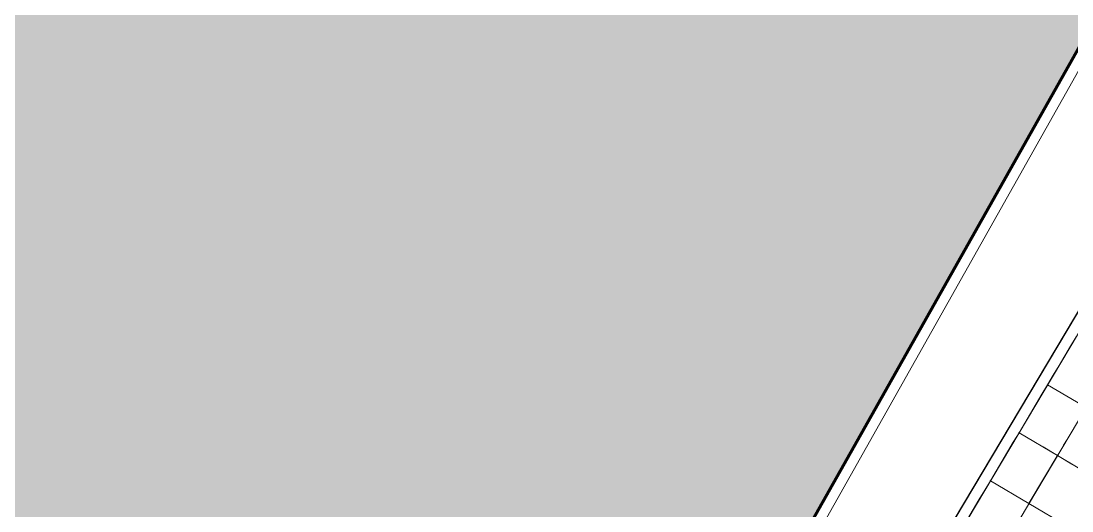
# Model space of a CAD drawing. Header units: metres. Extents: x 478603 to 489313, y 4282657 to 4289463.
# Drawn here: x 479793.9 to 479888, y 4286856.2 to 4286900 of the extents above; entities that cross this region are included whole.
import ezdxf

# ---------------------------------------------------------------- set-up
doc = ezdxf.new("R2010")
doc.units = ezdxf.units.M
for name, color, linetype, lineweight in [('ADAKENARI', 18, 'Continuous', 0), ('EKS_5', 5, 'Continuous', 0), ('EKSENLER', 3, 'Continuous', 0), ('KALDIRIM', 11, 'Continuous', 0), ('KDO_5', 150, 'Continuous', 20), ('PL_ALİNMAN', 1, 'Continuous', 0), ('PL_ENKESIT', 1, 'Continuous', 0), ('PL_KM', 4, 'Continuous', 0), ('REFUJ', 63, 'Continuous', 0), ('REVIZE_ONERI_KAM_SNR', 9, 'Continuous', 0), ('SEV_YKO_KDO', 3, 'Continuous', 0), ('SNR_PLANONAMAA', 233, 'Continuous', 0), ('YKO_5', 33, 'Continuous', 0)]:
    doc.layers.add(name, color=color, linetype=linetype, lineweight=lineweight)

msp = doc.modelspace()

# ---------------------------------------------------------------- hatches: boundary and pattern name
at = {"layer": 'REVIZE_ONERI_KAM_SNR'}
msp.add_hatch(color=256, dxfattribs=at).paths.add_polyline_path([(480391.367, 4287736.669), (479958.383, 4287021.549), (479846.658, 4286823.222), (479817.89, 4286807.315), (479678.542, 4286593.142), (479667.017, 4286563.363), (479171.867, 4285664.491), (479060.048, 4285423.503), (478955.18, 4285211.94), (478971.566, 4285181.441), (478973.577, 4285138.063), (478896.826, 4284994.408), (478884.265, 4284953.22), (478871.378, 4284822.15), (478829.635, 4284818.294), (478829.635, 4284859.395), (478806.788, 4284865.484), (478716.868, 4284674.346), (478705.555, 4284645.226), (478602.858, 4284697.153), (478665.092, 4284834.557), (478661.843, 4284859.589), (478721.272, 4284982.029), (478734.091, 4284989.859), (478857.784, 4285241.35), (478838.864, 4285277.85), (478831.672, 4285382.601), (478866.605, 4285387.386), (478882.649, 4285289.089), (479341.441, 4286225.895), (479492.419, 4286515.34), (479668.688, 4286852.714), (479834.72, 4287134.358), (480316.151, 4287820.508), (480353.749, 4287856.55), (480321.391, 4287969.422), (480358.639, 4287985.063), (480384.472, 4287906.347), (480463.863, 4288018.438), (480598.658, 4288207.438), (480775.091, 4288481.279), (480856.22, 4288581.77), (481195.87, 4289025.916), (481277.924, 4288967.093), (481191.325, 4288856.625), (480684.777, 4288177.967), (480420.914, 4287781.108), (480447.152, 4287667.529), (480456.56, 4287584.456), (480422.309, 4287581.553), (480417.605, 4287623.09), (480404.486, 4287679.879)])

# ---------------------------------------------------------------- linework, layer by layer
at = {"layer": 'ADAKENARI', "lineweight": 200}
msp.add_line((479958.383, 4287021.549), (479846.658, 4286823.222), dxfattribs=at)
at = {"layer": 'EKS_5'}
for p in [(479886.686, 4286861.115, 938.305), (479884.127, 4286856.819, 938.292)]:
    msp.add_point(p, dxfattribs=at)
at = {"layer": 'EKSENLER'}
msp.add_line((480029.259, 4287100.49), (479857.298, 4286811.773), dxfattribs=at)
at = {"layer": 'KALDIRIM'}
msp.add_line((479854.183, 4286814.36), (480371.622, 4287683.12), dxfattribs=at)
at = {"layer": 'KDO_5'}
msp.add_polyline3d([(479878.641, 4286855.431, 937.551), (479879.153, 4286856.291, 937.514), (479879.664, 4286857.15, 937.477), (479880.176, 4286858.009, 937.44), (479880.687, 4286858.868, 937.402), (479881.199, 4286859.727, 937.404), (479881.711, 4286860.587, 937.406), (479882.222, 4286861.446, 937.408), (479882.734, 4286862.305, 937.409), (479883.246, 4286863.164, 937.411), (479883.758, 4286864.023, 937.431), (479884.269, 4286864.882, 937.45), (479884.781, 4286865.741, 937.469), (479885.293, 4286866.601, 937.489), (479885.805, 4286867.46, 937.508), (479886.316, 4286868.319, 937.579), (479886.828, 4286869.178, 937.65), (479887.34, 4286870.037, 937.721), (479887.852, 4286870.896, 937.792), (479888.364, 4286871.755, 937.863)], dxfattribs=at)
for p in [(479885.805, 4286867.46, 937.508), (479883.246, 4286863.164, 937.411), (479880.687, 4286858.868, 937.402)]:
    msp.add_point(p, dxfattribs=at)
at = {"layer": 'PL_ALİNMAN'}
for p, q in [((479887.233, 4286862.034), (479887.489, 4286862.463)), ((479884.163, 4286856.879), (479886.722, 4286861.175))]:
    msp.add_line(p, q, dxfattribs=at)
at = {"layer": 'PL_ENKESIT'}
for points in [[(479885.805, 4286867.46, 937.508), (479885.808, 4286867.458, 938.3), (479889.245, 4286865.411, 938.38), (479892.664, 4286863.374, 938.3), (479892.677, 4286863.366, 938.003)], [(479883.246, 4286863.164, 937.411), (479883.249, 4286863.162, 938.225), (479886.686, 4286861.115, 938.305), (479890.106, 4286859.078, 938.225), (479890.12, 4286859.07, 937.878)], [(479880.687, 4286858.868, 937.402), (479880.691, 4286858.866, 938.212), (479884.127, 4286856.819, 938.292), (479887.547, 4286854.783, 938.213), (479887.56, 4286854.775, 937.892)]]:
    msp.add_polyline3d(points, dxfattribs=at)
at = {"layer": 'PL_KM'}
msp.add_line((479887.975, 4286860.347), (479885.397, 4286861.883), dxfattribs=at)
at = {"layer": 'REFUJ'}
for p, q in [((479853.404, 4286815.007), (480357.769, 4287661.816)), ((479959.246, 4287021.044), (479847.529, 4286822.731))]:
    msp.add_line(p, q, dxfattribs=at)
msp.add_polyline3d([(480357.769, 4287661.816, 0), (479853.404, 4286815.007, 0), (479808.014, 4286775.027, 0), (479806.265, 4286772.944, 0), (479806.02, 4286772.638, 0), (479805.72, 4286772.385, 0), (479805.376, 4286772.196, 0), (479805.002, 4286772.078, 0), (479804.613, 4286772.035, 0), (479804.222, 4286772.068, 0), (479803.845, 4286772.177, 0), (479803.497, 4286772.358, 0), (479800.271, 4286774.733, 0), (479799.964, 4286774.978, 0), (479799.712, 4286775.278, 0), (479799.523, 4286775.621, 0), (479799.405, 4286775.995, 0), (479799.361, 4286776.385, 0), (479799.395, 4286776.776, 0), (479799.504, 4286777.152, 0), (479799.685, 4286777.5, 0), (479818.593, 4286806.561, 0), (479847.378, 4286822.478, 0)], dxfattribs=at)
at = {"layer": 'REVIZE_ONERI_KAM_SNR'}
for points in [[(480684.777, 4288177.967, 0), (480420.914, 4287781.108, 0), (480447.152, 4287667.529, 0), (480456.56, 4287584.456, 0), (480422.309, 4287581.553, 0), (480417.605, 4287623.09, 0), (480404.486, 4287679.879, 0), (480391.367, 4287736.669, 0), (479958.383, 4287021.549, 0), (479846.658, 4286823.222, 0), (479817.89, 4286807.315, 0), (479678.542, 4286593.142, 0), (479667.017, 4286563.363, 0), (479667.017, 4286563.363, 0), (479171.867, 4285664.491, 0)], [(480684.777, 4288177.967, 0), (480420.914, 4287781.108, 0), (480447.152, 4287667.529, 0), (480456.56, 4287584.456, 0), (480422.309, 4287581.553, 0), (480417.605, 4287623.09, 0), (480404.486, 4287679.879, 0), (480391.367, 4287736.669, 0), (480391.367, 4287736.669, 0), (479958.383, 4287021.549, 0), (479846.658, 4286823.222, 0), (479817.89, 4286807.315, 0), (479678.542, 4286593.142, 0), (479667.017, 4286563.363, 0), (479171.867, 4285664.491, 0)], [(480684.777, 4288177.967, 0), (480420.914, 4287781.108, 0), (480447.152, 4287667.529, 0), (480456.56, 4287584.456, 0), (480422.309, 4287581.553, 0), (480417.605, 4287623.09, 0), (480404.486, 4287679.879, 0), (480391.367, 4287736.669, 0), (480391.367, 4287736.669, 0), (479958.383, 4287021.549, 0), (479846.658, 4286823.222, 0), (479817.89, 4286807.315, 0), (479678.542, 4286593.142, 0), (479667.017, 4286563.363, 0), (479171.867, 4285664.491, 0)]]:
    msp.add_polyline3d(points, dxfattribs=at)
at = {"layer": 'SEV_YKO_KDO'}
for p, q in [((479887.343, 4286870.035, 938.383), (479887.34, 4286870.037, 937.721)), ((479886.32, 4286868.317, 938.327), (479886.318, 4286868.318, 937.953)), ((479885.296, 4286866.599, 938.285), (479885.293, 4286866.601, 937.489)), ((479884.273, 4286864.88, 938.255), (479884.271, 4286864.881, 937.852)), ((479883.249, 4286863.162, 938.225), (479883.246, 4286863.164, 937.411)), ((479882.226, 4286861.444, 938.22), (479882.224, 4286861.445, 937.814)), ((479881.203, 4286859.725, 938.215), (479881.199, 4286859.727, 937.404)), ((479880.179, 4286858.007, 938.222), (479880.177, 4286858.008, 937.831)), ((479879.156, 4286856.289, 938.242), (479879.153, 4286856.291, 937.514))]:
    msp.add_line(p, q, dxfattribs=at)
at = {"layer": 'SNR_PLANONAMAA'}
msp.add_line((479847.544, 4286822.759, 942.48), (479959.269, 4287021.086, 942.48), dxfattribs=at)
at = {"layer": 'YKO_5'}
msp.add_polyline3d([(479878.644, 4286855.43, 938.252), (479879.156, 4286856.289, 938.242), (479879.667, 4286857.148, 938.232), (479880.179, 4286858.007, 938.222), (479880.691, 4286858.866, 938.212), (479881.203, 4286859.725, 938.215), (479881.714, 4286860.584, 938.217), (479882.226, 4286861.444, 938.22), (479882.738, 4286862.303, 938.222), (479883.249, 4286863.162, 938.225), (479883.761, 4286864.021, 938.24), (479884.273, 4286864.88, 938.255), (479884.785, 4286865.739, 938.27), (479885.296, 4286866.599, 938.285), (479885.808, 4286867.458, 938.3), (479886.32, 4286868.317, 938.327), (479886.831, 4286869.176, 938.355), (479887.343, 4286870.035, 938.383), (479887.855, 4286870.894, 938.41), (479888.367, 4286871.753, 938.438)], dxfattribs=at)
for p in [(479885.808, 4286867.458, 938.3), (479883.249, 4286863.162, 938.225), (479880.691, 4286858.866, 938.212)]:
    msp.add_point(p, dxfattribs=at)

doc.saveas('drawing.dxf')
